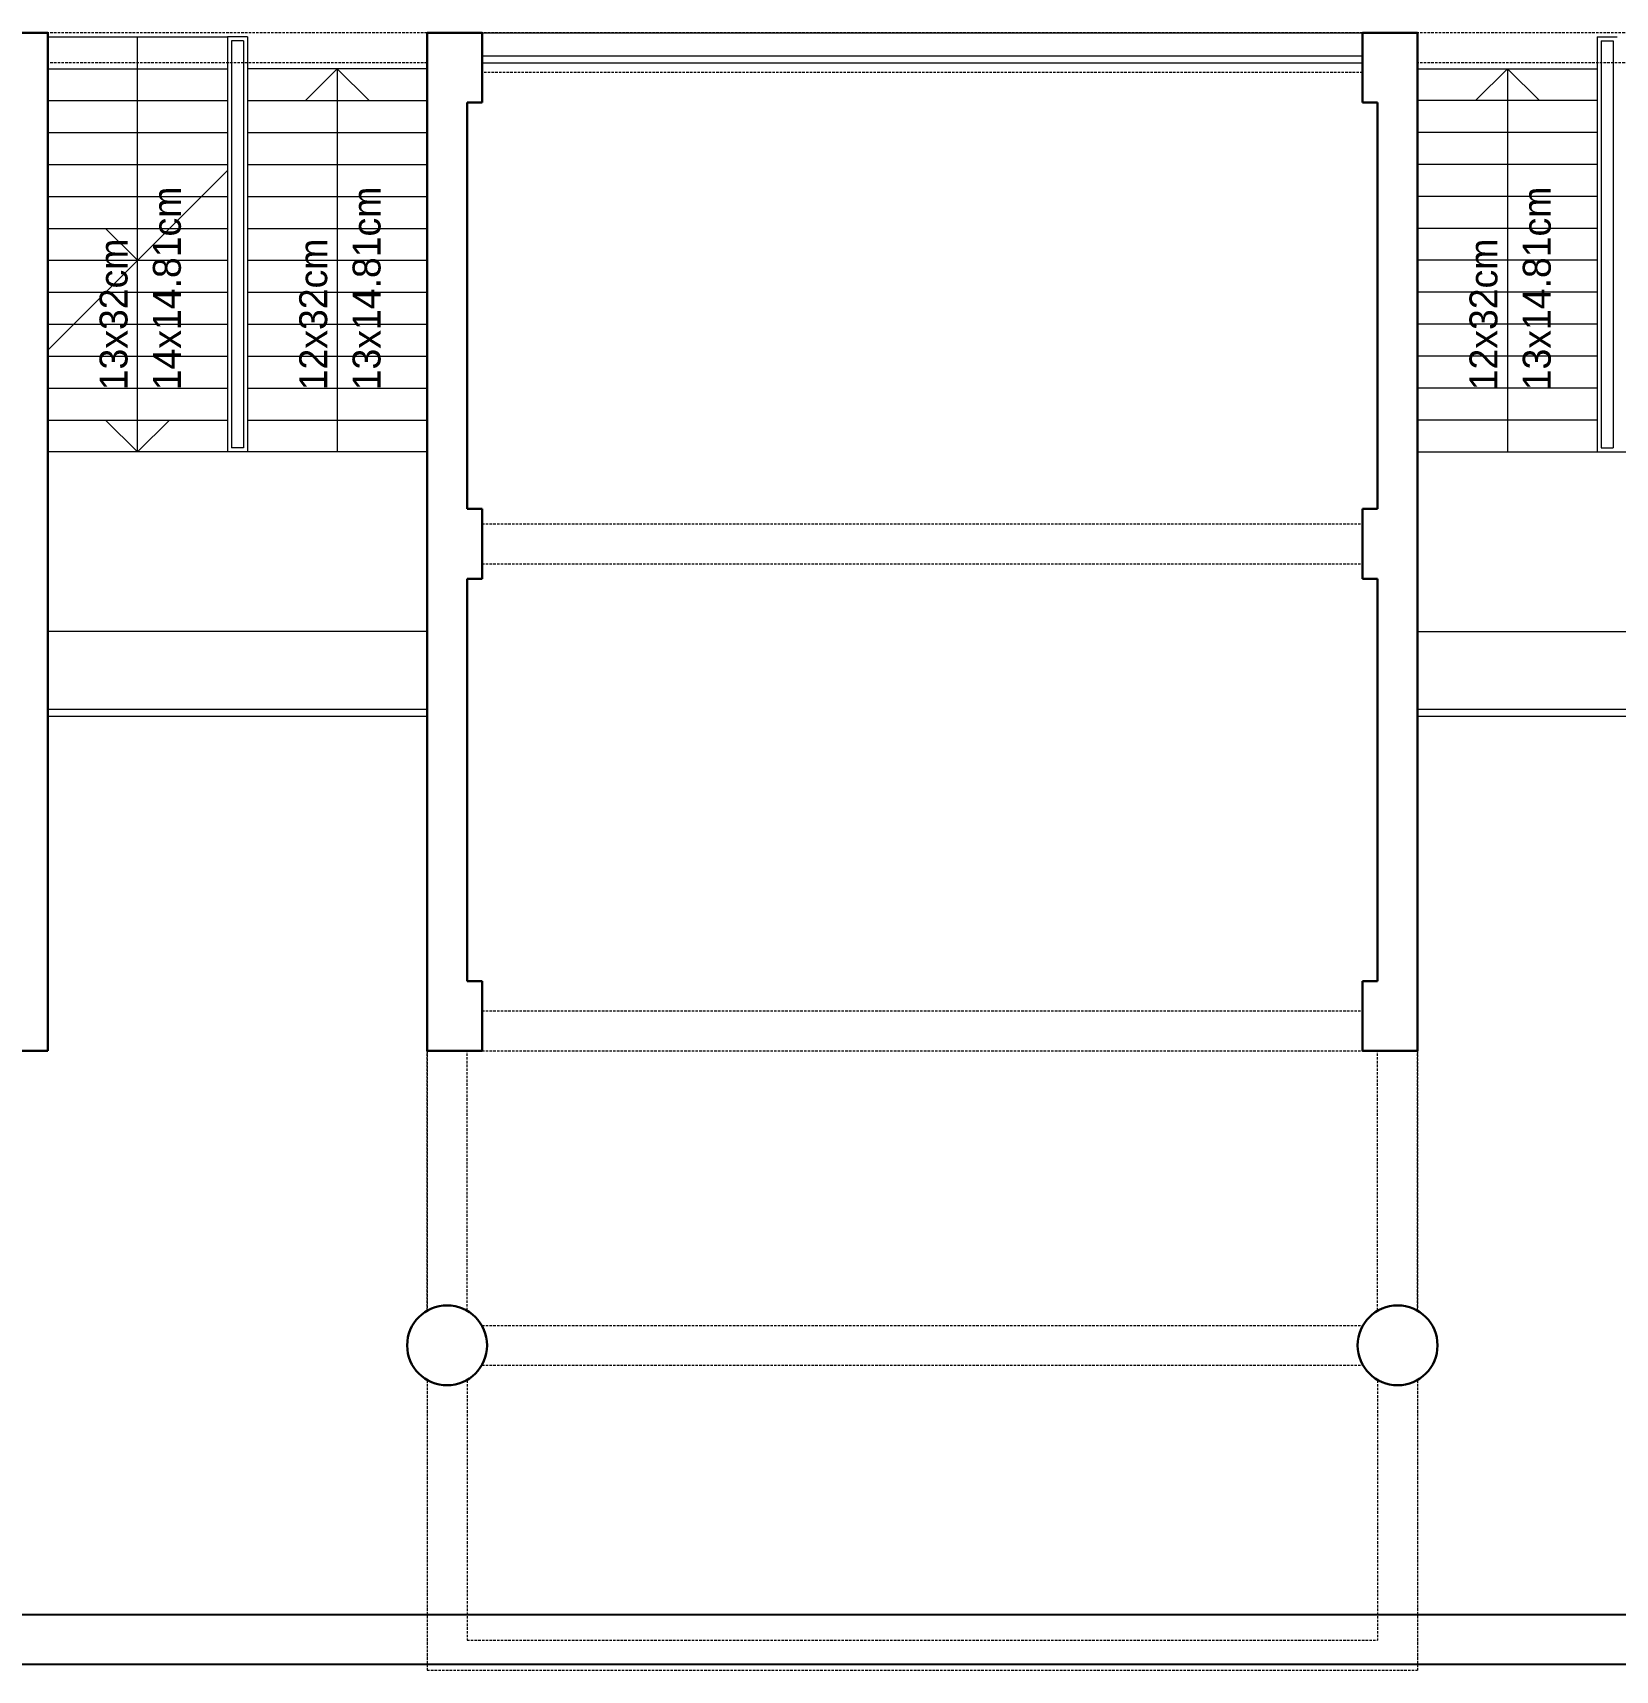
# Model space of a CAD drawing. Header units: inches. Extents: x 11 to 1053, y 2 to 902.
# Drawn here: x 540.6 to 699.1, y 2.4 to 166.4 of the extents above; entities that cross this region are included whole.
import ezdxf

# ---------------------------------------------------------------- set-up
doc = ezdxf.new("R2010")
doc.units = ezdxf.units.IN
doc.header["$MEASUREMENT"] = 0
doc.linetypes.add('DASHED', pattern=[0.75, 0.5, -0.25])
doc.linetypes.add('DASHED2', pattern=[0.375, 0.25, -0.125])
for name, color, linetype, lineweight in [('A-GREDE', 5, 'DASHED2', 0), ('STOLARIJA', 5, 'Continuous', 0), ('STUBE', 5, 'Continuous', 0), ('ZID', 5, 'Continuous', 30)]:
    doc.layers.add(name, color=color, linetype=linetype, lineweight=lineweight)
doc.styles.add('KOTE', font='stylu.ttf')

msp = doc.modelspace()

# ---------------------------------------------------------------- linework, layer by layer
for p, q in [((1048.05, 7.92), (35.54, 7.92)), ((1053.05, 2.92), (10.54, 2.92))]:
    msp.add_line(p, q)
at = {"layer": 'A-GREDE'}
for p, q in [((580.13, 166.41, 50), (542.13, 166.41, 50)), ((673.83, 166.41, 50), (585.63, 166.41, 50)), ((673.83, 166.41, 50), (585.63, 166.41, 50)), ((717.33, 166.41, 50), (679.33, 166.41, 50)), ((580.13, 163.41, 50), (542.13, 163.41, 50)), ((717.33, 163.41, 50), (679.33, 163.41, 50)), ((673.83, 162.41, 50), (585.63, 162.41, 50)), ((585.63, 117.21, 50), (673.83, 117.21, 50)), ((585.63, 113.21, 50), (673.83, 113.21, 50)), ((585.63, 68.41, 50), (673.83, 68.41, 50)), ((580.13, 38.41, 50), (580.13, 64.41, 50)), ((584.13, 38.41, 50), (584.13, 64.41, 50)), ((585.63, 64.41, 50), (673.83, 64.41, 50)), ((675.33, 38.41, 50), (675.33, 64.41, 50)), ((679.33, 38.41, 50), (679.33, 64.41, 50)), ((585.63, 36.91, 50), (673.83, 36.91, 50)), ((585.63, 32.91, 50), (673.83, 32.91, 50)), ((580.13, 31.41, 50), (580.13, 2.36, 50)), ((584.13, 31.41, 50), (584.13, 5.36, 50)), ((675.33, 31.41, 50), (675.33, 5.36, 50)), ((679.33, 31.41, 50), (679.33, 2.36, 50)), ((584.13, 5.36, 50), (675.33, 5.36, 50)), ((580.13, 2.36, 50), (679.33, 2.36, 50))]:
    msp.add_line(p, q, dxfattribs=at)
at = {"layer": 'STOLARIJA'}
for p, q in [((585.63, 166.41, 50), (673.83, 166.41, 50)), ((585.63, 164.11, 50), (673.83, 164.11, 50)), ((585.63, 163.41, 50), (673.83, 163.41, 50)), ((580.13, 98.61, 50), (542.13, 98.61, 50)), ((717.33, 98.61, 50), (679.33, 98.61, 50)), ((580.13, 97.91, 50), (542.13, 97.91, 50)), ((717.33, 97.91, 50), (679.33, 97.91, 50))]:
    msp.add_line(p, q, dxfattribs=at)
at = {"layer": 'STUBE'}
for p, q in [((542.13, 166.01, 50), (560.13, 166.01, 50)), ((551.13, 139.21, 50), (551.13, 166.01, 50)), ((560.13, 166.01, 50), (560.13, 124.41, 50)), ((562.13, 166.01, 50), (560.13, 166.01, 50)), ((562.13, 166.01, 50), (562.13, 124.41, 50)), ((697.33, 166.01, 50), (697.33, 124.41, 50)), ((697.33, 166.01, 50), (699.33, 166.01, 50)), ((560.53, 165.61, 50), (560.53, 124.81, 50)), ((561.73, 165.61, 50), (560.53, 165.61, 50)), ((561.73, 165.61, 50), (561.73, 124.81, 50)), ((697.73, 165.61, 50), (697.73, 124.81, 50)), ((697.73, 165.61, 50), (698.93, 165.61, 50)), ((698.93, 165.61, 50), (698.93, 124.81, 50)), ((542.13, 162.81, 50), (560.13, 162.81, 50)), ((580.13, 162.81, 50), (562.13, 162.81, 50)), ((571.13, 162.81, 50), (567.93, 159.61, 50)), ((571.13, 162.81, 50), (571.13, 124.41, 50)), ((571.13, 162.81, 50), (574.33, 159.61, 50)), ((679.33, 162.81, 50), (697.33, 162.81, 50)), ((688.33, 162.81, 50), (685.13, 159.61, 50)), ((688.33, 162.81, 50), (688.33, 124.41, 50)), ((688.33, 162.81, 50), (691.53, 159.61, 50)), ((542.13, 159.61, 50), (560.13, 159.61, 50)), ((562.13, 159.61, 50), (580.13, 159.61, 50)), ((697.33, 159.61, 50), (679.33, 159.61, 50)), ((542.13, 156.41, 50), (560.13, 156.41, 50)), ((562.13, 156.41, 50), (580.13, 156.41, 50)), ((697.33, 156.41, 50), (679.33, 156.41, 50)), ((542.13, 153.21, 50), (560.13, 153.21, 50)), ((560.13, 152.61, 50), (542.13, 134.61, 50)), ((562.13, 153.21, 50), (580.13, 153.21, 50)), ((697.33, 153.21, 50), (679.33, 153.21, 50)), ((542.13, 150.01, 50), (560.13, 150.01, 50)), ((562.13, 150.01, 50), (580.13, 150.01, 50)), ((697.33, 150.01, 50), (679.33, 150.01, 50)), ((542.13, 146.81, 50), (560.13, 146.81, 50)), ((551.13, 143.61, 50), (547.93, 146.81, 50)), ((562.13, 146.81, 50), (580.13, 146.81, 50)), ((697.33, 146.81, 50), (679.33, 146.81, 50)), ((542.13, 143.61, 50), (560.13, 143.61, 50)), ((562.13, 143.61, 50), (580.13, 143.61, 50)), ((697.33, 143.61, 50), (679.33, 143.61, 50)), ((542.13, 140.41, 50), (560.13, 140.41, 50)), ((562.13, 140.41, 50), (580.13, 140.41, 50)), ((697.33, 140.41, 50), (679.33, 140.41, 50)), ((551.13, 124.41, 50), (551.13, 139.21, 50)), ((542.13, 137.21, 50), (560.13, 137.21, 50)), ((562.13, 137.21, 50), (580.13, 137.21, 50)), ((697.33, 137.21, 50), (679.33, 137.21, 50)), ((542.13, 134.01, 50), (560.13, 134.01, 50)), ((562.13, 134.01, 50), (580.13, 134.01, 50)), ((697.33, 134.01, 50), (679.33, 134.01, 50)), ((542.13, 130.81, 50), (560.13, 130.81, 50)), ((562.13, 130.81, 50), (580.13, 130.81, 50)), ((697.33, 130.81, 50), (679.33, 130.81, 50)), ((542.13, 127.61, 50), (560.13, 127.61, 50)), ((551.13, 124.41, 50), (547.93, 127.61, 50)), ((551.13, 124.41, 50), (554.33, 127.61, 50)), ((562.13, 127.61, 50), (580.13, 127.61, 50)), ((697.33, 127.61, 50), (679.33, 127.61, 50)), ((561.73, 124.81, 50), (560.53, 124.81, 50)), ((697.73, 124.81, 50), (698.93, 124.81, 50)), ((580.13, 124.41, 50), (542.13, 124.41, 50)), ((679.33, 124.41, 50), (717.33, 124.41, 50)), ((580.13, 106.41, 50), (542.13, 106.41, 50)), ((679.33, 106.41, 50), (717.33, 106.41, 50)), ((679.33, 106.41, 50), (717.33, 106.41, 50))]:
    msp.add_line(p, q, dxfattribs=at)
at = {"layer": 'STUBE', "linetype": 'DASHED', "ltscale": 0.5}
for p, q in [((580.13, 64.41, 50), (580.13, 38.37, 50)), ((679.33, 64.41, 50), (679.33, 38.37, 50)), ((580.13, 31.44, 50), (580.13, 2.36, 50)), ((679.33, 31.44, 50), (679.33, 2.36, 50)), ((580.13, 2.36, 50), (679.33, 2.36, 50)), ((580.13, 2.36, 50), (679.33, 2.36, 50))]:
    msp.add_line(p, q, dxfattribs=at)
at = {"layer": 'ZID'}
for p, q in [((486.53, 166.41, 50), (542.13, 166.41, 50)), ((542.13, 166.41, 50), (542.13, 64.41, 50)), ((580.13, 64.41, 50), (580.13, 166.41, 50)), ((580.13, 166.41, 50), (585.63, 166.41, 50)), ((580.13, 64.41, 50), (580.13, 166.01, 50)), ((585.63, 166.41, 50), (585.63, 159.41, 50)), ((679.33, 166.41, 50), (673.83, 166.41, 50)), ((673.83, 166.41, 50), (673.83, 159.41, 50)), ((679.33, 64.41, 50), (679.33, 166.41, 50)), ((679.33, 64.41, 50), (679.33, 166.01, 50)), ((679.33, 166.01, 50), (679.33, 64.41, 50)), ((585.63, 159.41, 50), (584.13, 159.41, 50)), ((584.13, 159.41, 50), (584.13, 118.71, 50)), ((673.83, 159.41, 50), (675.33, 159.41, 50)), ((675.33, 159.41, 50), (675.33, 118.71, 50)), ((584.13, 118.71, 50), (585.63, 118.71, 50)), ((585.63, 118.71, 50), (585.63, 111.71, 50)), ((675.33, 118.71, 50), (673.83, 118.71, 50)), ((673.83, 118.71, 50), (673.83, 111.71, 50)), ((585.63, 111.71, 50), (584.13, 111.71, 50)), ((584.13, 111.71, 50), (584.13, 71.41, 50)), ((673.83, 111.71, 50), (675.33, 111.71, 50)), ((675.33, 111.71, 50), (675.33, 71.41, 50)), ((584.13, 71.41, 50), (585.63, 71.41, 50)), ((585.63, 71.41, 50), (585.63, 64.41, 50)), ((675.33, 71.41, 50), (673.83, 71.41, 50)), ((673.83, 71.41, 50), (673.83, 64.41, 50)), ((539.13, 64.41, 50), (542.13, 64.41, 50)), ((584.13, 64.41, 50), (580.13, 64.41, 50)), ((585.63, 64.41, 50), (580.13, 64.41, 50)), ((673.83, 64.41, 50), (679.33, 64.41, 50)), ((675.33, 64.41, 50), (679.33, 64.41, 50)), ((679.33, 64.41, 50), (675.33, 64.41, 50))]:
    msp.add_line(p, q, dxfattribs=at)
for centre in [(582.13, 34.91, 50), (677.33, 34.91, 50)]:
    msp.add_circle(centre, 4, dxfattribs=at)

# ---------------------------------------------------------------- texts
at = {"layer": 'STUBE', "style": 'KOTE'}
for s, p in [('14x14.81cm', (555.46, 130.59, 50)), ('13x14.81cm', (575.46, 130.59, 50)), ('13x14.81cm', (692.67, 130.59, 50)), ('13x32cm', (550.12, 130.59, 50)), ('12x32cm', (570.12, 130.59, 50)), ('12x32cm', (687.33, 130.59, 50))]:
    msp.add_text(s, height=2.8, rotation=90, dxfattribs=at).set_placement(p)

doc.saveas('drawing.dxf')
